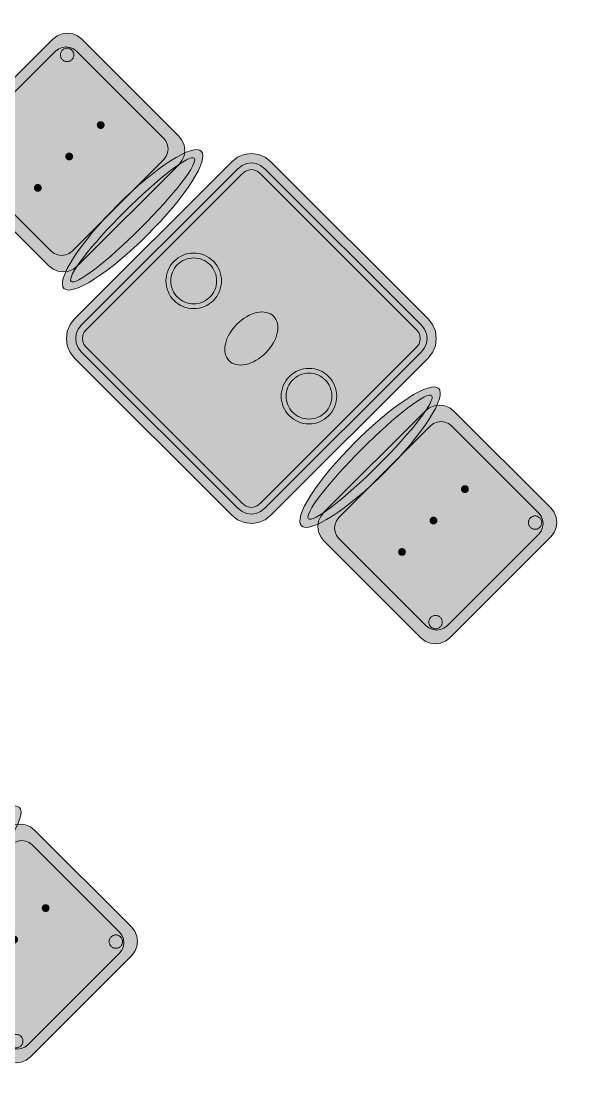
# Model space of a CAD drawing. Header units: metres. Extents: x 2172.2 to 2210.6, y 415.3 to 458.1.
# Drawn here: x 2199.121 to 2200.6, y 425.817 to 428.662 of the extents above; entities that cross this region are included whole.
import ezdxf

# ---------------------------------------------------------------- set-up
doc = ezdxf.new("R2010")
doc.units = ezdxf.units.M
doc.layers.add('NC_N1_CHAIRS', color=7, linetype='CONTINUOUS', lineweight=13)
doc.layers.add('NC_N1_TABLES', color=7, linetype='CONTINUOUS', lineweight=13)

# ---------------------------------------------------------------- blocks, each defined once
blk = doc.blocks.new('NC_N1_CHAIR_IVORY')
at = {"true_color": 0xf6f5ef}
h = blk.add_hatch(color=256, dxfattribs=at)
h.dxf.hatch_style = 1
h.paths.add_polyline_path([(0.262, 0.222), (0.2607, 0.2276), (0.257, 0.2331), (0.2507, 0.2385), (0.2421, 0.2438), (0.2311, 0.2489), (0.2178, 0.2537), (0.2025, 0.2582), (0.1853, 0.2623), (0.1662, 0.2661), (0.1456, 0.2694), (0.1235, 0.2723), (0.1003, 0.2747), (0.0761, 0.2765), (0.0511, 0.2779), (0.0257, 0.2787), (0, 0.279), (-0.0257, 0.2787), (-0.0511, 0.2779), (-0.0761, 0.2765), (-0.1003, 0.2747), (-0.1235, 0.2723), (-0.1456, 0.2694), (-0.1662, 0.2661), (-0.1853, 0.2623), (-0.2025, 0.2582), (-0.2178, 0.2537), (-0.2311, 0.2489), (-0.2421, 0.2438), (-0.2507, 0.2385), (-0.257, 0.2331), (-0.2607, 0.2276), (-0.262, 0.222), (-0.2607, 0.2164), (-0.257, 0.2109), (-0.2507, 0.2055), (-0.2421, 0.2002), (-0.2311, 0.1951), (-0.2178, 0.1903), (-0.2025, 0.1858), (-0.1853, 0.1817), (-0.1662, 0.1779), (-0.1456, 0.1746), (-0.1235, 0.1717), (-0.1003, 0.1693), (-0.0761, 0.1675), (-0.0511, 0.1661), (-0.0257, 0.1653), (0, 0.165), (0.0257, 0.1653), (0.0511, 0.1661), (0.0761, 0.1675), (0.1003, 0.1693), (0.1235, 0.1717), (0.1456, 0.1746), (0.1662, 0.1779), (0.1853, 0.1817), (0.2025, 0.1858), (0.2178, 0.1903), (0.2311, 0.1951), (0.2421, 0.2002), (0.2507, 0.2055), (0.257, 0.2109), (0.2607, 0.2164)])
at = {"true_color": 0xdbe4e9}
h = blk.add_hatch(color=256, dxfattribs=at)
h.dxf.hatch_style = 1
h.paths.add_polyline_path([(0.193, -0.275), (-0.193, -0.275), (-0.2072, -0.2731), (-0.2205, -0.2676), (-0.2319, -0.2589), (-0.2406, -0.2475), (-0.2461, -0.2342), (-0.248, -0.22), (-0.248, 0.15), (-0.2461, 0.1642), (-0.2406, 0.1775), (-0.2319, 0.1889), (-0.2205, 0.1976), (-0.2072, 0.2031), (-0.193, 0.205), (0.193, 0.205), (0.2072, 0.2031), (0.2205, 0.1976), (0.2319, 0.1889), (0.2406, 0.1775), (0.2461, 0.1642), (0.248, 0.15), (0.248, -0.22), (0.2461, -0.2342), (0.2406, -0.2475), (0.2319, -0.2589), (0.2205, -0.2676), (0.2072, -0.2731)])
at = {"true_color": 0xa38246}
h = blk.add_hatch(color=256, dxfattribs=at)
h.dxf.hatch_style = 1
h.paths.add_polyline_path([(-0.111, -0.02), (-0.111, -0.0209), (-0.1112, -0.0218), (-0.1114, -0.0226), (-0.1117, -0.0234), (-0.1121, -0.0242), (-0.1125, -0.025), (-0.113, -0.0257), (-0.1136, -0.0264), (-0.1143, -0.027), (-0.115, -0.0275), (-0.1158, -0.0279), (-0.1166, -0.0283), (-0.1174, -0.0286), (-0.1182, -0.0288), (-0.1191, -0.029), (-0.12, -0.029), (-0.1209, -0.029), (-0.1218, -0.0288), (-0.1226, -0.0286), (-0.1234, -0.0283), (-0.1242, -0.0279), (-0.125, -0.0275), (-0.1257, -0.027), (-0.1264, -0.0264), (-0.127, -0.0257), (-0.1275, -0.025), (-0.1279, -0.0242), (-0.1283, -0.0234), (-0.1286, -0.0226), (-0.1288, -0.0218), (-0.129, -0.0209), (-0.129, -0.02), (-0.129, -0.0191), (-0.1288, -0.0182), (-0.1286, -0.0174), (-0.1283, -0.0166), (-0.1279, -0.0158), (-0.1275, -0.015), (-0.127, -0.0143), (-0.1264, -0.0136), (-0.1257, -0.013), (-0.125, -0.0125), (-0.1242, -0.0121), (-0.1234, -0.0117), (-0.1226, -0.0114), (-0.1218, -0.0112), (-0.1209, -0.011), (-0.12, -0.011), (-0.1191, -0.011), (-0.1182, -0.0112), (-0.1174, -0.0114), (-0.1166, -0.0117), (-0.1158, -0.0121), (-0.115, -0.0125), (-0.1143, -0.013), (-0.1136, -0.0136), (-0.113, -0.0143), (-0.1125, -0.015), (-0.1121, -0.0158), (-0.1117, -0.0166), (-0.1114, -0.0174), (-0.1112, -0.0182), (-0.111, -0.0191)])
h = blk.add_hatch(color=256, dxfattribs=at)
h.dxf.hatch_style = 1
h.paths.add_polyline_path([(0.009, -0.02), (0.009, -0.0209), (0.0088, -0.0218), (0.0086, -0.0226), (0.0083, -0.0234), (0.0079, -0.0242), (0.0075, -0.025), (0.007, -0.0257), (0.0064, -0.0264), (0.0057, -0.027), (0.005, -0.0275), (0.0042, -0.0279), (0.0034, -0.0283), (0.0026, -0.0286), (0.0018, -0.0288), (0.0009, -0.029), (0, -0.029), (-0.0009, -0.029), (-0.0018, -0.0288), (-0.0026, -0.0286), (-0.0034, -0.0283), (-0.0042, -0.0279), (-0.005, -0.0275), (-0.0057, -0.027), (-0.0064, -0.0264), (-0.007, -0.0257), (-0.0075, -0.025), (-0.0079, -0.0242), (-0.0083, -0.0234), (-0.0086, -0.0226), (-0.0088, -0.0218), (-0.009, -0.0209), (-0.009, -0.02), (-0.009, -0.0191), (-0.0088, -0.0182), (-0.0086, -0.0174), (-0.0083, -0.0166), (-0.0079, -0.0158), (-0.0075, -0.015), (-0.007, -0.0143), (-0.0064, -0.0136), (-0.0057, -0.013), (-0.005, -0.0125), (-0.0042, -0.0121), (-0.0034, -0.0117), (-0.0026, -0.0114), (-0.0018, -0.0112), (-0.0009, -0.011), (0, -0.011), (0.0009, -0.011), (0.0018, -0.0112), (0.0026, -0.0114), (0.0034, -0.0117), (0.0042, -0.0121), (0.005, -0.0125), (0.0057, -0.013), (0.0064, -0.0136), (0.007, -0.0143), (0.0075, -0.015), (0.0079, -0.0158), (0.0083, -0.0166), (0.0086, -0.0174), (0.0088, -0.0182), (0.009, -0.0191)])
h = blk.add_hatch(color=256, dxfattribs=at)
h.dxf.hatch_style = 1
h.paths.add_polyline_path([(0.129, -0.02), (0.129, -0.0209), (0.1288, -0.0218), (0.1286, -0.0226), (0.1283, -0.0234), (0.1279, -0.0242), (0.1275, -0.025), (0.127, -0.0257), (0.1264, -0.0264), (0.1257, -0.027), (0.125, -0.0275), (0.1242, -0.0279), (0.1234, -0.0283), (0.1226, -0.0286), (0.1218, -0.0288), (0.1209, -0.029), (0.12, -0.029), (0.1191, -0.029), (0.1182, -0.0288), (0.1174, -0.0286), (0.1166, -0.0283), (0.1158, -0.0279), (0.115, -0.0275), (0.1143, -0.027), (0.1136, -0.0264), (0.113, -0.0257), (0.1125, -0.025), (0.1121, -0.0242), (0.1117, -0.0234), (0.1114, -0.0226), (0.1112, -0.0218), (0.111, -0.0209), (0.111, -0.02), (0.111, -0.0191), (0.1112, -0.0182), (0.1114, -0.0174), (0.1117, -0.0166), (0.1121, -0.0158), (0.1125, -0.015), (0.113, -0.0143), (0.1136, -0.0136), (0.1143, -0.013), (0.115, -0.0125), (0.1158, -0.0121), (0.1166, -0.0117), (0.1174, -0.0114), (0.1182, -0.0112), (0.1191, -0.011), (0.12, -0.011), (0.1209, -0.011), (0.1218, -0.0112), (0.1226, -0.0114), (0.1234, -0.0117), (0.1242, -0.0121), (0.125, -0.0125), (0.1257, -0.013), (0.1264, -0.0136), (0.127, -0.0143), (0.1275, -0.015), (0.1279, -0.0158), (0.1283, -0.0166), (0.1286, -0.0174), (0.1288, -0.0182), (0.129, -0.0191)])
h = blk.add_hatch(color=256, dxfattribs=at)
h.dxf.hatch_style = 1
h.paths.add_polyline_path([(-0.172, -0.218), (-0.1721, -0.2198), (-0.1723, -0.2215), (-0.1728, -0.2232), (-0.1734, -0.2249), (-0.1741, -0.2265), (-0.175, -0.228), (-0.1761, -0.2294), (-0.1773, -0.2307), (-0.1786, -0.2319), (-0.18, -0.233), (-0.1815, -0.2339), (-0.1831, -0.2346), (-0.1848, -0.2352), (-0.1865, -0.2357), (-0.1882, -0.2359), (-0.19, -0.236), (-0.1918, -0.2359), (-0.1935, -0.2357), (-0.1952, -0.2352), (-0.1969, -0.2346), (-0.1985, -0.2339), (-0.2, -0.233), (-0.2014, -0.2319), (-0.2027, -0.2307), (-0.2039, -0.2294), (-0.205, -0.228), (-0.2059, -0.2265), (-0.2066, -0.2249), (-0.2072, -0.2232), (-0.2077, -0.2215), (-0.2079, -0.2198), (-0.208, -0.218), (-0.2079, -0.2162), (-0.2077, -0.2145), (-0.2072, -0.2128), (-0.2066, -0.2111), (-0.2059, -0.2095), (-0.205, -0.208), (-0.2039, -0.2066), (-0.2027, -0.2053), (-0.2014, -0.2041), (-0.2, -0.203), (-0.1985, -0.2021), (-0.1969, -0.2014), (-0.1952, -0.2008), (-0.1935, -0.2003), (-0.1918, -0.2001), (-0.19, -0.2), (-0.1882, -0.2001), (-0.1865, -0.2003), (-0.1848, -0.2008), (-0.1831, -0.2014), (-0.1815, -0.2021), (-0.18, -0.203), (-0.1786, -0.2041), (-0.1773, -0.2053), (-0.1761, -0.2066), (-0.175, -0.208), (-0.1741, -0.2095), (-0.1734, -0.2111), (-0.1728, -0.2128), (-0.1723, -0.2145), (-0.1721, -0.2162)])
h = blk.add_hatch(color=256, dxfattribs=at)
h.dxf.hatch_style = 1
h.paths.add_polyline_path([(0.208, -0.218), (0.2079, -0.2198), (0.2077, -0.2215), (0.2072, -0.2232), (0.2066, -0.2249), (0.2059, -0.2265), (0.205, -0.228), (0.2039, -0.2294), (0.2027, -0.2307), (0.2014, -0.2319), (0.2, -0.233), (0.1985, -0.2339), (0.1969, -0.2346), (0.1952, -0.2352), (0.1935, -0.2357), (0.1918, -0.2359), (0.19, -0.236), (0.1882, -0.2359), (0.1865, -0.2357), (0.1848, -0.2352), (0.1831, -0.2346), (0.1815, -0.2339), (0.18, -0.233), (0.1786, -0.2319), (0.1773, -0.2307), (0.1761, -0.2294), (0.175, -0.228), (0.1741, -0.2265), (0.1734, -0.2249), (0.1728, -0.2232), (0.1723, -0.2215), (0.1721, -0.2198), (0.172, -0.218), (0.1721, -0.2162), (0.1723, -0.2145), (0.1728, -0.2128), (0.1734, -0.2111), (0.1741, -0.2095), (0.175, -0.208), (0.1761, -0.2066), (0.1773, -0.2053), (0.1786, -0.2041), (0.18, -0.203), (0.1815, -0.2021), (0.1831, -0.2014), (0.1848, -0.2008), (0.1865, -0.2003), (0.1882, -0.2001), (0.19, -0.2), (0.1918, -0.2001), (0.1935, -0.2003), (0.1952, -0.2008), (0.1969, -0.2014), (0.1985, -0.2021), (0.2, -0.203), (0.2014, -0.2041), (0.2027, -0.2053), (0.2039, -0.2066), (0.205, -0.208), (0.2059, -0.2095), (0.2066, -0.2111), (0.2072, -0.2128), (0.2077, -0.2145), (0.2079, -0.2162)])
at = {"color": 0, "linetype": 'CONTINUOUS', "lineweight": -2, "true_color": 0x2d3540}
for points in [[(0.262, 0.222), (0.2607, 0.2276), (0.257, 0.2331), (0.2507, 0.2385), (0.2421, 0.2438), (0.2311, 0.2489), (0.2178, 0.2537), (0.2025, 0.2582), (0.1853, 0.2623), (0.1662, 0.2661), (0.1456, 0.2694), (0.1235, 0.2723), (0.1003, 0.2747), (0.0761, 0.2765), (0.0511, 0.2779), (0.0257, 0.2787), (0, 0.279), (-0.0257, 0.2787), (-0.0511, 0.2779), (-0.0761, 0.2765), (-0.1003, 0.2747), (-0.1235, 0.2723), (-0.1456, 0.2694), (-0.1662, 0.2661), (-0.1853, 0.2623), (-0.2025, 0.2582), (-0.2178, 0.2537), (-0.2311, 0.2489), (-0.2421, 0.2438), (-0.2507, 0.2385), (-0.257, 0.2331), (-0.2607, 0.2276), (-0.262, 0.222), (-0.2607, 0.2164), (-0.257, 0.2109), (-0.2507, 0.2055), (-0.2421, 0.2002), (-0.2311, 0.1951), (-0.2178, 0.1903), (-0.2025, 0.1858), (-0.1853, 0.1817), (-0.1662, 0.1779), (-0.1456, 0.1746), (-0.1235, 0.1717), (-0.1003, 0.1693), (-0.0761, 0.1675), (-0.0511, 0.1661), (-0.0257, 0.1653), (0, 0.165), (0.0257, 0.1653), (0.0511, 0.1661), (0.0761, 0.1675), (0.1003, 0.1693), (0.1235, 0.1717), (0.1456, 0.1746), (0.1662, 0.1779), (0.1853, 0.1817), (0.2025, 0.1858), (0.2178, 0.1903), (0.2311, 0.1951), (0.2421, 0.2002), (0.2507, 0.2055), (0.257, 0.2109), (0.2607, 0.2164)], [(0.193, -0.275), (-0.193, -0.275), (-0.2072, -0.2731), (-0.2205, -0.2676), (-0.2319, -0.2589), (-0.2406, -0.2475), (-0.2461, -0.2342), (-0.248, -0.22), (-0.248, 0.15), (-0.2461, 0.1642), (-0.2406, 0.1775), (-0.2319, 0.1889), (-0.2205, 0.1976), (-0.2072, 0.2031), (-0.193, 0.205), (0.193, 0.205), (0.2072, 0.2031), (0.2205, 0.1976), (0.2319, 0.1889), (0.2406, 0.1775), (0.2461, 0.1642), (0.248, 0.15), (0.248, -0.22), (0.2461, -0.2342), (0.2406, -0.2475), (0.2319, -0.2589), (0.2205, -0.2676), (0.2072, -0.2731)]]:
    blk.add_lwpolyline(points, close=True, dxfattribs=at)
at = {"color": 0, "linetype": 'CONTINUOUS', "lineweight": -2, "true_color": 0xa38246}
for points in [[(0.235, 0.222), (0.2339, 0.225), (0.2305, 0.228), (0.2249, 0.231), (0.2171, 0.2339), (0.2073, 0.2366), (0.1954, 0.2392), (0.1817, 0.2417), (0.1662, 0.2439), (0.1491, 0.246), (0.1306, 0.2478), (0.1108, 0.2493), (0.0899, 0.2506), (0.0682, 0.2517), (0.0458, 0.2524), (0.023, 0.2529), (0, 0.253), (-0.023, 0.2529), (-0.0458, 0.2524), (-0.0682, 0.2517), (-0.0899, 0.2506), (-0.1108, 0.2493), (-0.1306, 0.2478), (-0.1491, 0.246), (-0.1662, 0.2439), (-0.1817, 0.2417), (-0.1954, 0.2392), (-0.2073, 0.2366), (-0.2171, 0.2339), (-0.2249, 0.231), (-0.2305, 0.228), (-0.2339, 0.225), (-0.235, 0.222), (-0.2339, 0.219), (-0.2305, 0.216), (-0.2249, 0.213), (-0.2171, 0.2101), (-0.2073, 0.2074), (-0.1954, 0.2048), (-0.1817, 0.2023), (-0.1662, 0.2001), (-0.1491, 0.198), (-0.1306, 0.1962), (-0.1108, 0.1947), (-0.0899, 0.1934), (-0.0682, 0.1923), (-0.0458, 0.1916), (-0.023, 0.1911), (0, 0.191), (0.023, 0.1911), (0.0458, 0.1916), (0.0682, 0.1923), (0.0899, 0.1934), (0.1108, 0.1947), (0.1306, 0.1962), (0.1491, 0.198), (0.1662, 0.2001), (0.1817, 0.2023), (0.1954, 0.2048), (0.2073, 0.2074), (0.2171, 0.2101), (0.2249, 0.213), (0.2305, 0.216), (0.2339, 0.219)], [(0.175, -0.247), (-0.175, -0.247), (-0.1854, -0.2456), (-0.195, -0.2416), (-0.2033, -0.2353), (-0.2096, -0.227), (-0.2136, -0.2174), (-0.215, -0.207), (-0.215, 0.126), (-0.2136, 0.1364), (-0.2096, 0.146), (-0.2033, 0.1543), (-0.195, 0.1606), (-0.1854, 0.1646), (-0.175, 0.166), (0.175, 0.166), (0.1854, 0.1646), (0.195, 0.1606), (0.2033, 0.1543), (0.2096, 0.146), (0.2136, 0.1364), (0.215, 0.126), (0.215, -0.207), (0.2136, -0.2174), (0.2096, -0.227), (0.2033, -0.2353), (0.195, -0.2416), (0.1854, -0.2456)]]:
    blk.add_lwpolyline(points, close=True, dxfattribs=at)
at = {"color": 0, "linetype": 'CONTINUOUS', "lineweight": -2}
for points in [[(-0.111, -0.02), (-0.111, -0.0209), (-0.1112, -0.0218), (-0.1114, -0.0226), (-0.1117, -0.0234), (-0.1121, -0.0242), (-0.1125, -0.025), (-0.113, -0.0257), (-0.1136, -0.0264), (-0.1143, -0.027), (-0.115, -0.0275), (-0.1158, -0.0279), (-0.1166, -0.0283), (-0.1174, -0.0286), (-0.1182, -0.0288), (-0.1191, -0.029), (-0.12, -0.029), (-0.1209, -0.029), (-0.1218, -0.0288), (-0.1226, -0.0286), (-0.1234, -0.0283), (-0.1242, -0.0279), (-0.125, -0.0275), (-0.1257, -0.027), (-0.1264, -0.0264), (-0.127, -0.0257), (-0.1275, -0.025), (-0.1279, -0.0242), (-0.1283, -0.0234), (-0.1286, -0.0226), (-0.1288, -0.0218), (-0.129, -0.0209), (-0.129, -0.02), (-0.129, -0.0191), (-0.1288, -0.0182), (-0.1286, -0.0174), (-0.1283, -0.0166), (-0.1279, -0.0158), (-0.1275, -0.015), (-0.127, -0.0143), (-0.1264, -0.0136), (-0.1257, -0.013), (-0.125, -0.0125), (-0.1242, -0.0121), (-0.1234, -0.0117), (-0.1226, -0.0114), (-0.1218, -0.0112), (-0.1209, -0.011), (-0.12, -0.011), (-0.1191, -0.011), (-0.1182, -0.0112), (-0.1174, -0.0114), (-0.1166, -0.0117), (-0.1158, -0.0121), (-0.115, -0.0125), (-0.1143, -0.013), (-0.1136, -0.0136), (-0.113, -0.0143), (-0.1125, -0.015), (-0.1121, -0.0158), (-0.1117, -0.0166), (-0.1114, -0.0174), (-0.1112, -0.0182), (-0.111, -0.0191)], [(0.009, -0.02), (0.009, -0.0209), (0.0088, -0.0218), (0.0086, -0.0226), (0.0083, -0.0234), (0.0079, -0.0242), (0.0075, -0.025), (0.007, -0.0257), (0.0064, -0.0264), (0.0057, -0.027), (0.005, -0.0275), (0.0042, -0.0279), (0.0034, -0.0283), (0.0026, -0.0286), (0.0018, -0.0288), (0.0009, -0.029), (0, -0.029), (-0.0009, -0.029), (-0.0018, -0.0288), (-0.0026, -0.0286), (-0.0034, -0.0283), (-0.0042, -0.0279), (-0.005, -0.0275), (-0.0057, -0.027), (-0.0064, -0.0264), (-0.007, -0.0257), (-0.0075, -0.025), (-0.0079, -0.0242), (-0.0083, -0.0234), (-0.0086, -0.0226), (-0.0088, -0.0218), (-0.009, -0.0209), (-0.009, -0.02), (-0.009, -0.0191), (-0.0088, -0.0182), (-0.0086, -0.0174), (-0.0083, -0.0166), (-0.0079, -0.0158), (-0.0075, -0.015), (-0.007, -0.0143), (-0.0064, -0.0136), (-0.0057, -0.013), (-0.005, -0.0125), (-0.0042, -0.0121), (-0.0034, -0.0117), (-0.0026, -0.0114), (-0.0018, -0.0112), (-0.0009, -0.011), (0, -0.011), (0.0009, -0.011), (0.0018, -0.0112), (0.0026, -0.0114), (0.0034, -0.0117), (0.0042, -0.0121), (0.005, -0.0125), (0.0057, -0.013), (0.0064, -0.0136), (0.007, -0.0143), (0.0075, -0.015), (0.0079, -0.0158), (0.0083, -0.0166), (0.0086, -0.0174), (0.0088, -0.0182), (0.009, -0.0191)], [(0.129, -0.02), (0.129, -0.0209), (0.1288, -0.0218), (0.1286, -0.0226), (0.1283, -0.0234), (0.1279, -0.0242), (0.1275, -0.025), (0.127, -0.0257), (0.1264, -0.0264), (0.1257, -0.027), (0.125, -0.0275), (0.1242, -0.0279), (0.1234, -0.0283), (0.1226, -0.0286), (0.1218, -0.0288), (0.1209, -0.029), (0.12, -0.029), (0.1191, -0.029), (0.1182, -0.0288), (0.1174, -0.0286), (0.1166, -0.0283), (0.1158, -0.0279), (0.115, -0.0275), (0.1143, -0.027), (0.1136, -0.0264), (0.113, -0.0257), (0.1125, -0.025), (0.1121, -0.0242), (0.1117, -0.0234), (0.1114, -0.0226), (0.1112, -0.0218), (0.111, -0.0209), (0.111, -0.02), (0.111, -0.0191), (0.1112, -0.0182), (0.1114, -0.0174), (0.1117, -0.0166), (0.1121, -0.0158), (0.1125, -0.015), (0.113, -0.0143), (0.1136, -0.0136), (0.1143, -0.013), (0.115, -0.0125), (0.1158, -0.0121), (0.1166, -0.0117), (0.1174, -0.0114), (0.1182, -0.0112), (0.1191, -0.011), (0.12, -0.011), (0.1209, -0.011), (0.1218, -0.0112), (0.1226, -0.0114), (0.1234, -0.0117), (0.1242, -0.0121), (0.125, -0.0125), (0.1257, -0.013), (0.1264, -0.0136), (0.127, -0.0143), (0.1275, -0.015), (0.1279, -0.0158), (0.1283, -0.0166), (0.1286, -0.0174), (0.1288, -0.0182), (0.129, -0.0191)], [(-0.172, -0.218), (-0.1721, -0.2198), (-0.1723, -0.2215), (-0.1728, -0.2232), (-0.1734, -0.2249), (-0.1741, -0.2265), (-0.175, -0.228), (-0.1761, -0.2294), (-0.1773, -0.2307), (-0.1786, -0.2319), (-0.18, -0.233), (-0.1815, -0.2339), (-0.1831, -0.2346), (-0.1848, -0.2352), (-0.1865, -0.2357), (-0.1882, -0.2359), (-0.19, -0.236), (-0.1918, -0.2359), (-0.1935, -0.2357), (-0.1952, -0.2352), (-0.1969, -0.2346), (-0.1985, -0.2339), (-0.2, -0.233), (-0.2014, -0.2319), (-0.2027, -0.2307), (-0.2039, -0.2294), (-0.205, -0.228), (-0.2059, -0.2265), (-0.2066, -0.2249), (-0.2072, -0.2232), (-0.2077, -0.2215), (-0.2079, -0.2198), (-0.208, -0.218), (-0.2079, -0.2162), (-0.2077, -0.2145), (-0.2072, -0.2128), (-0.2066, -0.2111), (-0.2059, -0.2095), (-0.205, -0.208), (-0.2039, -0.2066), (-0.2027, -0.2053), (-0.2014, -0.2041), (-0.2, -0.203), (-0.1985, -0.2021), (-0.1969, -0.2014), (-0.1952, -0.2008), (-0.1935, -0.2003), (-0.1918, -0.2001), (-0.19, -0.2), (-0.1882, -0.2001), (-0.1865, -0.2003), (-0.1848, -0.2008), (-0.1831, -0.2014), (-0.1815, -0.2021), (-0.18, -0.203), (-0.1786, -0.2041), (-0.1773, -0.2053), (-0.1761, -0.2066), (-0.175, -0.208), (-0.1741, -0.2095), (-0.1734, -0.2111), (-0.1728, -0.2128), (-0.1723, -0.2145), (-0.1721, -0.2162)], [(0.208, -0.218), (0.2079, -0.2198), (0.2077, -0.2215), (0.2072, -0.2232), (0.2066, -0.2249), (0.2059, -0.2265), (0.205, -0.228), (0.2039, -0.2294), (0.2027, -0.2307), (0.2014, -0.2319), (0.2, -0.233), (0.1985, -0.2339), (0.1969, -0.2346), (0.1952, -0.2352), (0.1935, -0.2357), (0.1918, -0.2359), (0.19, -0.236), (0.1882, -0.2359), (0.1865, -0.2357), (0.1848, -0.2352), (0.1831, -0.2346), (0.1815, -0.2339), (0.18, -0.233), (0.1786, -0.2319), (0.1773, -0.2307), (0.1761, -0.2294), (0.175, -0.228), (0.1741, -0.2265), (0.1734, -0.2249), (0.1728, -0.2232), (0.1723, -0.2215), (0.1721, -0.2198), (0.172, -0.218), (0.1721, -0.2162), (0.1723, -0.2145), (0.1728, -0.2128), (0.1734, -0.2111), (0.1741, -0.2095), (0.175, -0.208), (0.1761, -0.2066), (0.1773, -0.2053), (0.1786, -0.2041), (0.18, -0.203), (0.1815, -0.2021), (0.1831, -0.2014), (0.1848, -0.2008), (0.1865, -0.2003), (0.1882, -0.2001), (0.19, -0.2), (0.1918, -0.2001), (0.1935, -0.2003), (0.1952, -0.2008), (0.1969, -0.2014), (0.1985, -0.2021), (0.2, -0.203), (0.2014, -0.2041), (0.2027, -0.2053), (0.2039, -0.2066), (0.205, -0.208), (0.2059, -0.2095), (0.2066, -0.2111), (0.2072, -0.2128), (0.2077, -0.2145), (0.2079, -0.2162)]]:
    blk.add_lwpolyline(points, close=True, dxfattribs=at)
blk = doc.blocks.new('NC_N1_DINING_TWO_SQUARE')
at = {"true_color": 0xf6f5ef}
h = blk.add_hatch(color=256, dxfattribs=at)
h.dxf.hatch_style = 1
h.paths.add_polyline_path([(0.3, -0.375), (-0.3, -0.375), (-0.3194, -0.3724), (-0.3375, -0.365), (-0.353, -0.353), (-0.365, -0.3375), (-0.3724, -0.3194), (-0.375, -0.3), (-0.375, 0.3), (-0.3724, 0.3194), (-0.365, 0.3375), (-0.353, 0.353), (-0.3375, 0.365), (-0.3194, 0.3724), (-0.3, 0.375), (0.3, 0.375), (0.3194, 0.3724), (0.3375, 0.365), (0.353, 0.353), (0.365, 0.3375), (0.3724, 0.3194), (0.375, 0.3), (0.375, -0.3), (0.3724, -0.3194), (0.365, -0.3375), (0.353, -0.353), (0.3375, -0.365), (0.3194, -0.3724)])
at = {"color": 0, "linetype": 'CONTINUOUS', "lineweight": -2, "true_color": 0x2d3540}
blk.add_lwpolyline([(0.3, -0.375), (-0.3, -0.375), (-0.3194, -0.3724), (-0.3375, -0.365), (-0.353, -0.353), (-0.365, -0.3375), (-0.3724, -0.3194), (-0.375, -0.3), (-0.375, 0.3), (-0.3724, 0.3194), (-0.365, 0.3375), (-0.353, 0.353), (-0.3375, 0.365), (-0.3194, 0.3724), (-0.3, 0.375), (0.3, 0.375), (0.3194, 0.3724), (0.3375, 0.365), (0.353, 0.353), (0.365, 0.3375), (0.3724, 0.3194), (0.375, 0.3), (0.375, -0.3), (0.3724, -0.3194), (0.365, -0.3375), (0.353, -0.353), (0.3375, -0.365), (0.3194, -0.3724)], close=True, dxfattribs=at)
at = {"color": 0, "linetype": 'CONTINUOUS', "lineweight": -2, "true_color": 0xa38246}
for points in [[(0.2984, -0.35), (-0.2984, -0.35), (-0.3129, -0.3481), (-0.3249, -0.3431), (-0.3352, -0.3352), (-0.3431, -0.3249), (-0.3481, -0.3129), (-0.35, -0.2984), (-0.35, 0.2984), (-0.3481, 0.3129), (-0.3431, 0.3249), (-0.3352, 0.3352), (-0.3249, 0.3431), (-0.3129, 0.3481), (-0.2984, 0.35), (0.2984, 0.35), (0.3129, 0.3481), (0.3249, 0.3431), (0.3352, 0.3352), (0.3431, 0.3249), (0.3481, 0.3129), (0.35, 0.2984), (0.35, -0.2984), (0.3481, -0.3129), (0.3431, -0.3249), (0.3352, -0.3352), (0.3249, -0.3431), (0.3129, -0.3481)], [(0.2972, -0.332), (-0.2972, -0.332), (-0.3082, -0.3306), (-0.3158, -0.3274), (-0.3224, -0.3224), (-0.3274, -0.3158), (-0.3306, -0.3082), (-0.332, -0.2972), (-0.332, 0.2972), (-0.3306, 0.3082), (-0.3274, 0.3158), (-0.3224, 0.3224), (-0.3158, 0.3274), (-0.3082, 0.3306), (-0.2972, 0.332), (0.2972, 0.332), (0.3082, 0.3306), (0.3158, 0.3274), (0.3224, 0.3224), (0.3274, 0.3158), (0.3306, 0.3082), (0.332, 0.2972), (0.332, -0.2972), (0.3306, -0.3082), (0.3274, -0.3158), (0.3224, -0.3224), (0.3158, -0.3274), (0.3082, -0.3306)], [(0.062, 0.22), (0.0617, 0.2139), (0.0608, 0.2079), (0.0593, 0.202), (0.0573, 0.1963), (0.0547, 0.1908), (0.0516, 0.1856), (0.0479, 0.1807), (0.0438, 0.1762), (0.0393, 0.1721), (0.0344, 0.1684), (0.0292, 0.1653), (0.0237, 0.1627), (0.018, 0.1607), (0.0121, 0.1592), (0.0061, 0.1583), (0, 0.158), (-0.0061, 0.1583), (-0.0121, 0.1592), (-0.018, 0.1607), (-0.0237, 0.1627), (-0.0292, 0.1653), (-0.0344, 0.1684), (-0.0393, 0.1721), (-0.0438, 0.1762), (-0.0479, 0.1807), (-0.0516, 0.1856), (-0.0547, 0.1908), (-0.0573, 0.1963), (-0.0593, 0.202), (-0.0608, 0.2079), (-0.0617, 0.2139), (-0.062, 0.22), (-0.0617, 0.2261), (-0.0608, 0.2321), (-0.0593, 0.238), (-0.0573, 0.2437), (-0.0547, 0.2492), (-0.0516, 0.2544), (-0.0479, 0.2593), (-0.0438, 0.2638), (-0.0393, 0.2679), (-0.0344, 0.2716), (-0.0292, 0.2747), (-0.0237, 0.2773), (-0.018, 0.2793), (-0.0121, 0.2808), (-0.0061, 0.2817), (0, 0.282), (0.0061, 0.2817), (0.0121, 0.2808), (0.018, 0.2793), (0.0237, 0.2773), (0.0292, 0.2747), (0.0344, 0.2716), (0.0393, 0.2679), (0.0438, 0.2638), (0.0479, 0.2593), (0.0516, 0.2544), (0.0547, 0.2492), (0.0573, 0.2437), (0.0593, 0.238), (0.0608, 0.2321), (0.0617, 0.2261)], [(0.085, 0), (0.0846, 0.0054), (0.0834, 0.0107), (0.0813, 0.016), (0.0785, 0.021), (0.075, 0.0259), (0.0707, 0.0306), (0.0657, 0.0349), (0.0601, 0.0389), (0.0539, 0.0425), (0.0472, 0.0457), (0.0401, 0.0485), (0.0325, 0.0508), (0.0247, 0.0526), (0.0166, 0.0539), (0.0083, 0.0547), (0, 0.055), (-0.0083, 0.0547), (-0.0166, 0.0539), (-0.0247, 0.0526), (-0.0325, 0.0508), (-0.0401, 0.0485), (-0.0472, 0.0457), (-0.0539, 0.0425), (-0.0601, 0.0389), (-0.0657, 0.0349), (-0.0707, 0.0306), (-0.075, 0.0259), (-0.0785, 0.021), (-0.0813, 0.016), (-0.0834, 0.0107), (-0.0846, 0.0054), (-0.085, 0), (-0.0846, -0.0054), (-0.0834, -0.0107), (-0.0813, -0.016), (-0.0785, -0.021), (-0.075, -0.0259), (-0.0707, -0.0306), (-0.0657, -0.0349), (-0.0601, -0.0389), (-0.0539, -0.0425), (-0.0472, -0.0457), (-0.0401, -0.0485), (-0.0325, -0.0508), (-0.0247, -0.0526), (-0.0166, -0.0539), (-0.0083, -0.0547), (0, -0.055), (0.0083, -0.0547), (0.0166, -0.0539), (0.0247, -0.0526), (0.0325, -0.0508), (0.0401, -0.0485), (0.0472, -0.0457), (0.0539, -0.0425), (0.0601, -0.0389), (0.0657, -0.0349), (0.0707, -0.0306), (0.075, -0.0259), (0.0785, -0.021), (0.0813, -0.016), (0.0834, -0.0107), (0.0846, -0.0054)], [(0.062, -0.22), (0.0617, -0.2261), (0.0608, -0.2321), (0.0593, -0.238), (0.0573, -0.2437), (0.0547, -0.2492), (0.0516, -0.2544), (0.0479, -0.2593), (0.0438, -0.2638), (0.0393, -0.2679), (0.0344, -0.2716), (0.0292, -0.2747), (0.0237, -0.2773), (0.018, -0.2793), (0.0121, -0.2808), (0.0061, -0.2817), (0, -0.282), (-0.0061, -0.2817), (-0.0121, -0.2808), (-0.018, -0.2793), (-0.0237, -0.2773), (-0.0292, -0.2747), (-0.0344, -0.2716), (-0.0393, -0.2679), (-0.0438, -0.2638), (-0.0479, -0.2593), (-0.0516, -0.2544), (-0.0547, -0.2492), (-0.0573, -0.2437), (-0.0593, -0.238), (-0.0608, -0.2321), (-0.0617, -0.2261), (-0.062, -0.22), (-0.0617, -0.2139), (-0.0608, -0.2079), (-0.0593, -0.202), (-0.0573, -0.1963), (-0.0547, -0.1908), (-0.0516, -0.1856), (-0.0479, -0.1807), (-0.0438, -0.1762), (-0.0393, -0.1721), (-0.0344, -0.1684), (-0.0292, -0.1653), (-0.0237, -0.1627), (-0.018, -0.1607), (-0.0121, -0.1592), (-0.0061, -0.1583), (0, -0.158), (0.0061, -0.1583), (0.0121, -0.1592), (0.018, -0.1607), (0.0237, -0.1627), (0.0292, -0.1653), (0.0344, -0.1684), (0.0393, -0.1721), (0.0438, -0.1762), (0.0479, -0.1807), (0.0516, -0.1856), (0.0547, -0.1908), (0.0573, -0.1963), (0.0593, -0.202), (0.0608, -0.2079), (0.0617, -0.2139)]]:
    blk.add_lwpolyline(points, close=True, dxfattribs=at)
at = {"color": 0, "linetype": 'CONTINUOUS', "lineweight": -2, "true_color": 0x89939a}
for points in [[(0.075, 0.22), (0.0746, 0.2126), (0.0736, 0.2054), (0.0718, 0.1982), (0.0693, 0.1913), (0.0661, 0.1846), (0.0624, 0.1783), (0.058, 0.1724), (0.053, 0.167), (0.0476, 0.162), (0.0417, 0.1576), (0.0354, 0.1539), (0.0287, 0.1507), (0.0218, 0.1482), (0.0146, 0.1464), (0.0074, 0.1454), (0, 0.145), (-0.0074, 0.1454), (-0.0146, 0.1464), (-0.0218, 0.1482), (-0.0287, 0.1507), (-0.0354, 0.1539), (-0.0417, 0.1576), (-0.0476, 0.162), (-0.053, 0.167), (-0.058, 0.1724), (-0.0624, 0.1783), (-0.0661, 0.1846), (-0.0693, 0.1913), (-0.0718, 0.1982), (-0.0736, 0.2054), (-0.0746, 0.2126), (-0.075, 0.22), (-0.0746, 0.2274), (-0.0736, 0.2346), (-0.0718, 0.2418), (-0.0693, 0.2487), (-0.0661, 0.2554), (-0.0624, 0.2617), (-0.058, 0.2676), (-0.053, 0.273), (-0.0476, 0.278), (-0.0417, 0.2824), (-0.0354, 0.2861), (-0.0287, 0.2893), (-0.0218, 0.2918), (-0.0146, 0.2936), (-0.0074, 0.2946), (0, 0.295), (0.0074, 0.2946), (0.0146, 0.2936), (0.0218, 0.2918), (0.0287, 0.2893), (0.0354, 0.2861), (0.0417, 0.2824), (0.0476, 0.278), (0.053, 0.273), (0.058, 0.2676), (0.0624, 0.2617), (0.0661, 0.2554), (0.0693, 0.2487), (0.0718, 0.2418), (0.0736, 0.2346), (0.0746, 0.2274)], [(0.075, -0.22), (0.0746, -0.2274), (0.0736, -0.2346), (0.0718, -0.2418), (0.0693, -0.2487), (0.0661, -0.2554), (0.0624, -0.2617), (0.058, -0.2676), (0.053, -0.273), (0.0476, -0.278), (0.0417, -0.2824), (0.0354, -0.2861), (0.0287, -0.2893), (0.0218, -0.2918), (0.0146, -0.2936), (0.0074, -0.2946), (0, -0.295), (-0.0074, -0.2946), (-0.0146, -0.2936), (-0.0218, -0.2918), (-0.0287, -0.2893), (-0.0354, -0.2861), (-0.0417, -0.2824), (-0.0476, -0.278), (-0.053, -0.273), (-0.058, -0.2676), (-0.0624, -0.2617), (-0.0661, -0.2554), (-0.0693, -0.2487), (-0.0718, -0.2418), (-0.0736, -0.2346), (-0.0746, -0.2274), (-0.075, -0.22), (-0.0746, -0.2126), (-0.0736, -0.2054), (-0.0718, -0.1982), (-0.0693, -0.1913), (-0.0661, -0.1846), (-0.0624, -0.1783), (-0.058, -0.1724), (-0.053, -0.167), (-0.0476, -0.162), (-0.0417, -0.1576), (-0.0354, -0.1539), (-0.0287, -0.1507), (-0.0218, -0.1482), (-0.0146, -0.1464), (-0.0074, -0.1454), (0, -0.145), (0.0074, -0.1454), (0.0146, -0.1464), (0.0218, -0.1482), (0.0287, -0.1507), (0.0354, -0.1539), (0.0417, -0.1576), (0.0476, -0.162), (0.053, -0.167), (0.058, -0.1724), (0.0624, -0.1783), (0.0661, -0.1846), (0.0693, -0.1913), (0.0718, -0.1982), (0.0736, -0.2054), (0.0746, -0.2126)]]:
    blk.add_lwpolyline(points, close=True, dxfattribs=at)
blk = doc.blocks.new('NC_N1_CHAIR_OLIVE')
at = {"true_color": 0xf6f5ef}
h = blk.add_hatch(color=256, dxfattribs=at)
h.dxf.hatch_style = 1
h.paths.add_polyline_path([(0.262, 0.222), (0.2607, 0.2276), (0.257, 0.2331), (0.2507, 0.2385), (0.2421, 0.2438), (0.2311, 0.2489), (0.2178, 0.2537), (0.2025, 0.2582), (0.1853, 0.2623), (0.1662, 0.2661), (0.1456, 0.2694), (0.1235, 0.2723), (0.1003, 0.2747), (0.0761, 0.2765), (0.0511, 0.2779), (0.0257, 0.2787), (0, 0.279), (-0.0257, 0.2787), (-0.0511, 0.2779), (-0.0761, 0.2765), (-0.1003, 0.2747), (-0.1235, 0.2723), (-0.1456, 0.2694), (-0.1662, 0.2661), (-0.1853, 0.2623), (-0.2025, 0.2582), (-0.2178, 0.2537), (-0.2311, 0.2489), (-0.2421, 0.2438), (-0.2507, 0.2385), (-0.257, 0.2331), (-0.2607, 0.2276), (-0.262, 0.222), (-0.2607, 0.2164), (-0.257, 0.2109), (-0.2507, 0.2055), (-0.2421, 0.2002), (-0.2311, 0.1951), (-0.2178, 0.1903), (-0.2025, 0.1858), (-0.1853, 0.1817), (-0.1662, 0.1779), (-0.1456, 0.1746), (-0.1235, 0.1717), (-0.1003, 0.1693), (-0.0761, 0.1675), (-0.0511, 0.1661), (-0.0257, 0.1653), (0, 0.165), (0.0257, 0.1653), (0.0511, 0.1661), (0.0761, 0.1675), (0.1003, 0.1693), (0.1235, 0.1717), (0.1456, 0.1746), (0.1662, 0.1779), (0.1853, 0.1817), (0.2025, 0.1858), (0.2178, 0.1903), (0.2311, 0.1951), (0.2421, 0.2002), (0.2507, 0.2055), (0.257, 0.2109), (0.2607, 0.2164)])
at = {"true_color": 0x778fa0}
h = blk.add_hatch(color=256, dxfattribs=at)
h.dxf.hatch_style = 1
h.paths.add_polyline_path([(0.193, -0.275), (-0.193, -0.275), (-0.2072, -0.2731), (-0.2205, -0.2676), (-0.2319, -0.2589), (-0.2406, -0.2475), (-0.2461, -0.2342), (-0.248, -0.22), (-0.248, 0.15), (-0.2461, 0.1642), (-0.2406, 0.1775), (-0.2319, 0.1889), (-0.2205, 0.1976), (-0.2072, 0.2031), (-0.193, 0.205), (0.193, 0.205), (0.2072, 0.2031), (0.2205, 0.1976), (0.2319, 0.1889), (0.2406, 0.1775), (0.2461, 0.1642), (0.248, 0.15), (0.248, -0.22), (0.2461, -0.2342), (0.2406, -0.2475), (0.2319, -0.2589), (0.2205, -0.2676), (0.2072, -0.2731)])
at = {"true_color": 0xa38246}
h = blk.add_hatch(color=256, dxfattribs=at)
h.dxf.hatch_style = 1
h.paths.add_polyline_path([(-0.111, -0.02), (-0.111, -0.0209), (-0.1112, -0.0218), (-0.1114, -0.0226), (-0.1117, -0.0234), (-0.1121, -0.0242), (-0.1125, -0.025), (-0.113, -0.0257), (-0.1136, -0.0264), (-0.1143, -0.027), (-0.115, -0.0275), (-0.1158, -0.0279), (-0.1166, -0.0283), (-0.1174, -0.0286), (-0.1182, -0.0288), (-0.1191, -0.029), (-0.12, -0.029), (-0.1209, -0.029), (-0.1218, -0.0288), (-0.1226, -0.0286), (-0.1234, -0.0283), (-0.1242, -0.0279), (-0.125, -0.0275), (-0.1257, -0.027), (-0.1264, -0.0264), (-0.127, -0.0257), (-0.1275, -0.025), (-0.1279, -0.0242), (-0.1283, -0.0234), (-0.1286, -0.0226), (-0.1288, -0.0218), (-0.129, -0.0209), (-0.129, -0.02), (-0.129, -0.0191), (-0.1288, -0.0182), (-0.1286, -0.0174), (-0.1283, -0.0166), (-0.1279, -0.0158), (-0.1275, -0.015), (-0.127, -0.0143), (-0.1264, -0.0136), (-0.1257, -0.013), (-0.125, -0.0125), (-0.1242, -0.0121), (-0.1234, -0.0117), (-0.1226, -0.0114), (-0.1218, -0.0112), (-0.1209, -0.011), (-0.12, -0.011), (-0.1191, -0.011), (-0.1182, -0.0112), (-0.1174, -0.0114), (-0.1166, -0.0117), (-0.1158, -0.0121), (-0.115, -0.0125), (-0.1143, -0.013), (-0.1136, -0.0136), (-0.113, -0.0143), (-0.1125, -0.015), (-0.1121, -0.0158), (-0.1117, -0.0166), (-0.1114, -0.0174), (-0.1112, -0.0182), (-0.111, -0.0191)])
h = blk.add_hatch(color=256, dxfattribs=at)
h.dxf.hatch_style = 1
h.paths.add_polyline_path([(0.009, -0.02), (0.009, -0.0209), (0.0088, -0.0218), (0.0086, -0.0226), (0.0083, -0.0234), (0.0079, -0.0242), (0.0075, -0.025), (0.007, -0.0257), (0.0064, -0.0264), (0.0057, -0.027), (0.005, -0.0275), (0.0042, -0.0279), (0.0034, -0.0283), (0.0026, -0.0286), (0.0018, -0.0288), (0.0009, -0.029), (0, -0.029), (-0.0009, -0.029), (-0.0018, -0.0288), (-0.0026, -0.0286), (-0.0034, -0.0283), (-0.0042, -0.0279), (-0.005, -0.0275), (-0.0057, -0.027), (-0.0064, -0.0264), (-0.007, -0.0257), (-0.0075, -0.025), (-0.0079, -0.0242), (-0.0083, -0.0234), (-0.0086, -0.0226), (-0.0088, -0.0218), (-0.009, -0.0209), (-0.009, -0.02), (-0.009, -0.0191), (-0.0088, -0.0182), (-0.0086, -0.0174), (-0.0083, -0.0166), (-0.0079, -0.0158), (-0.0075, -0.015), (-0.007, -0.0143), (-0.0064, -0.0136), (-0.0057, -0.013), (-0.005, -0.0125), (-0.0042, -0.0121), (-0.0034, -0.0117), (-0.0026, -0.0114), (-0.0018, -0.0112), (-0.0009, -0.011), (0, -0.011), (0.0009, -0.011), (0.0018, -0.0112), (0.0026, -0.0114), (0.0034, -0.0117), (0.0042, -0.0121), (0.005, -0.0125), (0.0057, -0.013), (0.0064, -0.0136), (0.007, -0.0143), (0.0075, -0.015), (0.0079, -0.0158), (0.0083, -0.0166), (0.0086, -0.0174), (0.0088, -0.0182), (0.009, -0.0191)])
h = blk.add_hatch(color=256, dxfattribs=at)
h.dxf.hatch_style = 1
h.paths.add_polyline_path([(0.129, -0.02), (0.129, -0.0209), (0.1288, -0.0218), (0.1286, -0.0226), (0.1283, -0.0234), (0.1279, -0.0242), (0.1275, -0.025), (0.127, -0.0257), (0.1264, -0.0264), (0.1257, -0.027), (0.125, -0.0275), (0.1242, -0.0279), (0.1234, -0.0283), (0.1226, -0.0286), (0.1218, -0.0288), (0.1209, -0.029), (0.12, -0.029), (0.1191, -0.029), (0.1182, -0.0288), (0.1174, -0.0286), (0.1166, -0.0283), (0.1158, -0.0279), (0.115, -0.0275), (0.1143, -0.027), (0.1136, -0.0264), (0.113, -0.0257), (0.1125, -0.025), (0.1121, -0.0242), (0.1117, -0.0234), (0.1114, -0.0226), (0.1112, -0.0218), (0.111, -0.0209), (0.111, -0.02), (0.111, -0.0191), (0.1112, -0.0182), (0.1114, -0.0174), (0.1117, -0.0166), (0.1121, -0.0158), (0.1125, -0.015), (0.113, -0.0143), (0.1136, -0.0136), (0.1143, -0.013), (0.115, -0.0125), (0.1158, -0.0121), (0.1166, -0.0117), (0.1174, -0.0114), (0.1182, -0.0112), (0.1191, -0.011), (0.12, -0.011), (0.1209, -0.011), (0.1218, -0.0112), (0.1226, -0.0114), (0.1234, -0.0117), (0.1242, -0.0121), (0.125, -0.0125), (0.1257, -0.013), (0.1264, -0.0136), (0.127, -0.0143), (0.1275, -0.015), (0.1279, -0.0158), (0.1283, -0.0166), (0.1286, -0.0174), (0.1288, -0.0182), (0.129, -0.0191)])
h = blk.add_hatch(color=256, dxfattribs=at)
h.dxf.hatch_style = 1
h.paths.add_polyline_path([(-0.172, -0.218), (-0.1721, -0.2198), (-0.1723, -0.2215), (-0.1728, -0.2232), (-0.1734, -0.2249), (-0.1741, -0.2265), (-0.175, -0.228), (-0.1761, -0.2294), (-0.1773, -0.2307), (-0.1786, -0.2319), (-0.18, -0.233), (-0.1815, -0.2339), (-0.1831, -0.2346), (-0.1848, -0.2352), (-0.1865, -0.2357), (-0.1882, -0.2359), (-0.19, -0.236), (-0.1918, -0.2359), (-0.1935, -0.2357), (-0.1952, -0.2352), (-0.1969, -0.2346), (-0.1985, -0.2339), (-0.2, -0.233), (-0.2014, -0.2319), (-0.2027, -0.2307), (-0.2039, -0.2294), (-0.205, -0.228), (-0.2059, -0.2265), (-0.2066, -0.2249), (-0.2072, -0.2232), (-0.2077, -0.2215), (-0.2079, -0.2198), (-0.208, -0.218), (-0.2079, -0.2162), (-0.2077, -0.2145), (-0.2072, -0.2128), (-0.2066, -0.2111), (-0.2059, -0.2095), (-0.205, -0.208), (-0.2039, -0.2066), (-0.2027, -0.2053), (-0.2014, -0.2041), (-0.2, -0.203), (-0.1985, -0.2021), (-0.1969, -0.2014), (-0.1952, -0.2008), (-0.1935, -0.2003), (-0.1918, -0.2001), (-0.19, -0.2), (-0.1882, -0.2001), (-0.1865, -0.2003), (-0.1848, -0.2008), (-0.1831, -0.2014), (-0.1815, -0.2021), (-0.18, -0.203), (-0.1786, -0.2041), (-0.1773, -0.2053), (-0.1761, -0.2066), (-0.175, -0.208), (-0.1741, -0.2095), (-0.1734, -0.2111), (-0.1728, -0.2128), (-0.1723, -0.2145), (-0.1721, -0.2162)])
h = blk.add_hatch(color=256, dxfattribs=at)
h.dxf.hatch_style = 1
h.paths.add_polyline_path([(0.208, -0.218), (0.2079, -0.2198), (0.2077, -0.2215), (0.2072, -0.2232), (0.2066, -0.2249), (0.2059, -0.2265), (0.205, -0.228), (0.2039, -0.2294), (0.2027, -0.2307), (0.2014, -0.2319), (0.2, -0.233), (0.1985, -0.2339), (0.1969, -0.2346), (0.1952, -0.2352), (0.1935, -0.2357), (0.1918, -0.2359), (0.19, -0.236), (0.1882, -0.2359), (0.1865, -0.2357), (0.1848, -0.2352), (0.1831, -0.2346), (0.1815, -0.2339), (0.18, -0.233), (0.1786, -0.2319), (0.1773, -0.2307), (0.1761, -0.2294), (0.175, -0.228), (0.1741, -0.2265), (0.1734, -0.2249), (0.1728, -0.2232), (0.1723, -0.2215), (0.1721, -0.2198), (0.172, -0.218), (0.1721, -0.2162), (0.1723, -0.2145), (0.1728, -0.2128), (0.1734, -0.2111), (0.1741, -0.2095), (0.175, -0.208), (0.1761, -0.2066), (0.1773, -0.2053), (0.1786, -0.2041), (0.18, -0.203), (0.1815, -0.2021), (0.1831, -0.2014), (0.1848, -0.2008), (0.1865, -0.2003), (0.1882, -0.2001), (0.19, -0.2), (0.1918, -0.2001), (0.1935, -0.2003), (0.1952, -0.2008), (0.1969, -0.2014), (0.1985, -0.2021), (0.2, -0.203), (0.2014, -0.2041), (0.2027, -0.2053), (0.2039, -0.2066), (0.205, -0.208), (0.2059, -0.2095), (0.2066, -0.2111), (0.2072, -0.2128), (0.2077, -0.2145), (0.2079, -0.2162)])
at = {"color": 0, "linetype": 'CONTINUOUS', "lineweight": -2, "true_color": 0x2d3540}
for points in [[(0.262, 0.222), (0.2607, 0.2276), (0.257, 0.2331), (0.2507, 0.2385), (0.2421, 0.2438), (0.2311, 0.2489), (0.2178, 0.2537), (0.2025, 0.2582), (0.1853, 0.2623), (0.1662, 0.2661), (0.1456, 0.2694), (0.1235, 0.2723), (0.1003, 0.2747), (0.0761, 0.2765), (0.0511, 0.2779), (0.0257, 0.2787), (0, 0.279), (-0.0257, 0.2787), (-0.0511, 0.2779), (-0.0761, 0.2765), (-0.1003, 0.2747), (-0.1235, 0.2723), (-0.1456, 0.2694), (-0.1662, 0.2661), (-0.1853, 0.2623), (-0.2025, 0.2582), (-0.2178, 0.2537), (-0.2311, 0.2489), (-0.2421, 0.2438), (-0.2507, 0.2385), (-0.257, 0.2331), (-0.2607, 0.2276), (-0.262, 0.222), (-0.2607, 0.2164), (-0.257, 0.2109), (-0.2507, 0.2055), (-0.2421, 0.2002), (-0.2311, 0.1951), (-0.2178, 0.1903), (-0.2025, 0.1858), (-0.1853, 0.1817), (-0.1662, 0.1779), (-0.1456, 0.1746), (-0.1235, 0.1717), (-0.1003, 0.1693), (-0.0761, 0.1675), (-0.0511, 0.1661), (-0.0257, 0.1653), (0, 0.165), (0.0257, 0.1653), (0.0511, 0.1661), (0.0761, 0.1675), (0.1003, 0.1693), (0.1235, 0.1717), (0.1456, 0.1746), (0.1662, 0.1779), (0.1853, 0.1817), (0.2025, 0.1858), (0.2178, 0.1903), (0.2311, 0.1951), (0.2421, 0.2002), (0.2507, 0.2055), (0.257, 0.2109), (0.2607, 0.2164)], [(0.193, -0.275), (-0.193, -0.275), (-0.2072, -0.2731), (-0.2205, -0.2676), (-0.2319, -0.2589), (-0.2406, -0.2475), (-0.2461, -0.2342), (-0.248, -0.22), (-0.248, 0.15), (-0.2461, 0.1642), (-0.2406, 0.1775), (-0.2319, 0.1889), (-0.2205, 0.1976), (-0.2072, 0.2031), (-0.193, 0.205), (0.193, 0.205), (0.2072, 0.2031), (0.2205, 0.1976), (0.2319, 0.1889), (0.2406, 0.1775), (0.2461, 0.1642), (0.248, 0.15), (0.248, -0.22), (0.2461, -0.2342), (0.2406, -0.2475), (0.2319, -0.2589), (0.2205, -0.2676), (0.2072, -0.2731)]]:
    blk.add_lwpolyline(points, close=True, dxfattribs=at)
at = {"color": 0, "linetype": 'CONTINUOUS', "lineweight": -2, "true_color": 0xa38246}
for points in [[(0.235, 0.222), (0.2339, 0.225), (0.2305, 0.228), (0.2249, 0.231), (0.2171, 0.2339), (0.2073, 0.2366), (0.1954, 0.2392), (0.1817, 0.2417), (0.1662, 0.2439), (0.1491, 0.246), (0.1306, 0.2478), (0.1108, 0.2493), (0.0899, 0.2506), (0.0682, 0.2517), (0.0458, 0.2524), (0.023, 0.2529), (0, 0.253), (-0.023, 0.2529), (-0.0458, 0.2524), (-0.0682, 0.2517), (-0.0899, 0.2506), (-0.1108, 0.2493), (-0.1306, 0.2478), (-0.1491, 0.246), (-0.1662, 0.2439), (-0.1817, 0.2417), (-0.1954, 0.2392), (-0.2073, 0.2366), (-0.2171, 0.2339), (-0.2249, 0.231), (-0.2305, 0.228), (-0.2339, 0.225), (-0.235, 0.222), (-0.2339, 0.219), (-0.2305, 0.216), (-0.2249, 0.213), (-0.2171, 0.2101), (-0.2073, 0.2074), (-0.1954, 0.2048), (-0.1817, 0.2023), (-0.1662, 0.2001), (-0.1491, 0.198), (-0.1306, 0.1962), (-0.1108, 0.1947), (-0.0899, 0.1934), (-0.0682, 0.1923), (-0.0458, 0.1916), (-0.023, 0.1911), (0, 0.191), (0.023, 0.1911), (0.0458, 0.1916), (0.0682, 0.1923), (0.0899, 0.1934), (0.1108, 0.1947), (0.1306, 0.1962), (0.1491, 0.198), (0.1662, 0.2001), (0.1817, 0.2023), (0.1954, 0.2048), (0.2073, 0.2074), (0.2171, 0.2101), (0.2249, 0.213), (0.2305, 0.216), (0.2339, 0.219)], [(0.175, -0.247), (-0.175, -0.247), (-0.1854, -0.2456), (-0.195, -0.2416), (-0.2033, -0.2353), (-0.2096, -0.227), (-0.2136, -0.2174), (-0.215, -0.207), (-0.215, 0.126), (-0.2136, 0.1364), (-0.2096, 0.146), (-0.2033, 0.1543), (-0.195, 0.1606), (-0.1854, 0.1646), (-0.175, 0.166), (0.175, 0.166), (0.1854, 0.1646), (0.195, 0.1606), (0.2033, 0.1543), (0.2096, 0.146), (0.2136, 0.1364), (0.215, 0.126), (0.215, -0.207), (0.2136, -0.2174), (0.2096, -0.227), (0.2033, -0.2353), (0.195, -0.2416), (0.1854, -0.2456)]]:
    blk.add_lwpolyline(points, close=True, dxfattribs=at)
at = {"color": 0, "linetype": 'CONTINUOUS', "lineweight": -2}
for points in [[(-0.111, -0.02), (-0.111, -0.0209), (-0.1112, -0.0218), (-0.1114, -0.0226), (-0.1117, -0.0234), (-0.1121, -0.0242), (-0.1125, -0.025), (-0.113, -0.0257), (-0.1136, -0.0264), (-0.1143, -0.027), (-0.115, -0.0275), (-0.1158, -0.0279), (-0.1166, -0.0283), (-0.1174, -0.0286), (-0.1182, -0.0288), (-0.1191, -0.029), (-0.12, -0.029), (-0.1209, -0.029), (-0.1218, -0.0288), (-0.1226, -0.0286), (-0.1234, -0.0283), (-0.1242, -0.0279), (-0.125, -0.0275), (-0.1257, -0.027), (-0.1264, -0.0264), (-0.127, -0.0257), (-0.1275, -0.025), (-0.1279, -0.0242), (-0.1283, -0.0234), (-0.1286, -0.0226), (-0.1288, -0.0218), (-0.129, -0.0209), (-0.129, -0.02), (-0.129, -0.0191), (-0.1288, -0.0182), (-0.1286, -0.0174), (-0.1283, -0.0166), (-0.1279, -0.0158), (-0.1275, -0.015), (-0.127, -0.0143), (-0.1264, -0.0136), (-0.1257, -0.013), (-0.125, -0.0125), (-0.1242, -0.0121), (-0.1234, -0.0117), (-0.1226, -0.0114), (-0.1218, -0.0112), (-0.1209, -0.011), (-0.12, -0.011), (-0.1191, -0.011), (-0.1182, -0.0112), (-0.1174, -0.0114), (-0.1166, -0.0117), (-0.1158, -0.0121), (-0.115, -0.0125), (-0.1143, -0.013), (-0.1136, -0.0136), (-0.113, -0.0143), (-0.1125, -0.015), (-0.1121, -0.0158), (-0.1117, -0.0166), (-0.1114, -0.0174), (-0.1112, -0.0182), (-0.111, -0.0191)], [(0.009, -0.02), (0.009, -0.0209), (0.0088, -0.0218), (0.0086, -0.0226), (0.0083, -0.0234), (0.0079, -0.0242), (0.0075, -0.025), (0.007, -0.0257), (0.0064, -0.0264), (0.0057, -0.027), (0.005, -0.0275), (0.0042, -0.0279), (0.0034, -0.0283), (0.0026, -0.0286), (0.0018, -0.0288), (0.0009, -0.029), (0, -0.029), (-0.0009, -0.029), (-0.0018, -0.0288), (-0.0026, -0.0286), (-0.0034, -0.0283), (-0.0042, -0.0279), (-0.005, -0.0275), (-0.0057, -0.027), (-0.0064, -0.0264), (-0.007, -0.0257), (-0.0075, -0.025), (-0.0079, -0.0242), (-0.0083, -0.0234), (-0.0086, -0.0226), (-0.0088, -0.0218), (-0.009, -0.0209), (-0.009, -0.02), (-0.009, -0.0191), (-0.0088, -0.0182), (-0.0086, -0.0174), (-0.0083, -0.0166), (-0.0079, -0.0158), (-0.0075, -0.015), (-0.007, -0.0143), (-0.0064, -0.0136), (-0.0057, -0.013), (-0.005, -0.0125), (-0.0042, -0.0121), (-0.0034, -0.0117), (-0.0026, -0.0114), (-0.0018, -0.0112), (-0.0009, -0.011), (0, -0.011), (0.0009, -0.011), (0.0018, -0.0112), (0.0026, -0.0114), (0.0034, -0.0117), (0.0042, -0.0121), (0.005, -0.0125), (0.0057, -0.013), (0.0064, -0.0136), (0.007, -0.0143), (0.0075, -0.015), (0.0079, -0.0158), (0.0083, -0.0166), (0.0086, -0.0174), (0.0088, -0.0182), (0.009, -0.0191)], [(0.129, -0.02), (0.129, -0.0209), (0.1288, -0.0218), (0.1286, -0.0226), (0.1283, -0.0234), (0.1279, -0.0242), (0.1275, -0.025), (0.127, -0.0257), (0.1264, -0.0264), (0.1257, -0.027), (0.125, -0.0275), (0.1242, -0.0279), (0.1234, -0.0283), (0.1226, -0.0286), (0.1218, -0.0288), (0.1209, -0.029), (0.12, -0.029), (0.1191, -0.029), (0.1182, -0.0288), (0.1174, -0.0286), (0.1166, -0.0283), (0.1158, -0.0279), (0.115, -0.0275), (0.1143, -0.027), (0.1136, -0.0264), (0.113, -0.0257), (0.1125, -0.025), (0.1121, -0.0242), (0.1117, -0.0234), (0.1114, -0.0226), (0.1112, -0.0218), (0.111, -0.0209), (0.111, -0.02), (0.111, -0.0191), (0.1112, -0.0182), (0.1114, -0.0174), (0.1117, -0.0166), (0.1121, -0.0158), (0.1125, -0.015), (0.113, -0.0143), (0.1136, -0.0136), (0.1143, -0.013), (0.115, -0.0125), (0.1158, -0.0121), (0.1166, -0.0117), (0.1174, -0.0114), (0.1182, -0.0112), (0.1191, -0.011), (0.12, -0.011), (0.1209, -0.011), (0.1218, -0.0112), (0.1226, -0.0114), (0.1234, -0.0117), (0.1242, -0.0121), (0.125, -0.0125), (0.1257, -0.013), (0.1264, -0.0136), (0.127, -0.0143), (0.1275, -0.015), (0.1279, -0.0158), (0.1283, -0.0166), (0.1286, -0.0174), (0.1288, -0.0182), (0.129, -0.0191)], [(-0.172, -0.218), (-0.1721, -0.2198), (-0.1723, -0.2215), (-0.1728, -0.2232), (-0.1734, -0.2249), (-0.1741, -0.2265), (-0.175, -0.228), (-0.1761, -0.2294), (-0.1773, -0.2307), (-0.1786, -0.2319), (-0.18, -0.233), (-0.1815, -0.2339), (-0.1831, -0.2346), (-0.1848, -0.2352), (-0.1865, -0.2357), (-0.1882, -0.2359), (-0.19, -0.236), (-0.1918, -0.2359), (-0.1935, -0.2357), (-0.1952, -0.2352), (-0.1969, -0.2346), (-0.1985, -0.2339), (-0.2, -0.233), (-0.2014, -0.2319), (-0.2027, -0.2307), (-0.2039, -0.2294), (-0.205, -0.228), (-0.2059, -0.2265), (-0.2066, -0.2249), (-0.2072, -0.2232), (-0.2077, -0.2215), (-0.2079, -0.2198), (-0.208, -0.218), (-0.2079, -0.2162), (-0.2077, -0.2145), (-0.2072, -0.2128), (-0.2066, -0.2111), (-0.2059, -0.2095), (-0.205, -0.208), (-0.2039, -0.2066), (-0.2027, -0.2053), (-0.2014, -0.2041), (-0.2, -0.203), (-0.1985, -0.2021), (-0.1969, -0.2014), (-0.1952, -0.2008), (-0.1935, -0.2003), (-0.1918, -0.2001), (-0.19, -0.2), (-0.1882, -0.2001), (-0.1865, -0.2003), (-0.1848, -0.2008), (-0.1831, -0.2014), (-0.1815, -0.2021), (-0.18, -0.203), (-0.1786, -0.2041), (-0.1773, -0.2053), (-0.1761, -0.2066), (-0.175, -0.208), (-0.1741, -0.2095), (-0.1734, -0.2111), (-0.1728, -0.2128), (-0.1723, -0.2145), (-0.1721, -0.2162)], [(0.208, -0.218), (0.2079, -0.2198), (0.2077, -0.2215), (0.2072, -0.2232), (0.2066, -0.2249), (0.2059, -0.2265), (0.205, -0.228), (0.2039, -0.2294), (0.2027, -0.2307), (0.2014, -0.2319), (0.2, -0.233), (0.1985, -0.2339), (0.1969, -0.2346), (0.1952, -0.2352), (0.1935, -0.2357), (0.1918, -0.2359), (0.19, -0.236), (0.1882, -0.2359), (0.1865, -0.2357), (0.1848, -0.2352), (0.1831, -0.2346), (0.1815, -0.2339), (0.18, -0.233), (0.1786, -0.2319), (0.1773, -0.2307), (0.1761, -0.2294), (0.175, -0.228), (0.1741, -0.2265), (0.1734, -0.2249), (0.1728, -0.2232), (0.1723, -0.2215), (0.1721, -0.2198), (0.172, -0.218), (0.1721, -0.2162), (0.1723, -0.2145), (0.1728, -0.2128), (0.1734, -0.2111), (0.1741, -0.2095), (0.175, -0.208), (0.1761, -0.2066), (0.1773, -0.2053), (0.1786, -0.2041), (0.18, -0.203), (0.1815, -0.2021), (0.1831, -0.2014), (0.1848, -0.2008), (0.1865, -0.2003), (0.1882, -0.2001), (0.19, -0.2), (0.1918, -0.2001), (0.1935, -0.2003), (0.1952, -0.2008), (0.1969, -0.2014), (0.1985, -0.2021), (0.2, -0.203), (0.2014, -0.2041), (0.2027, -0.2053), (0.2039, -0.2066), (0.205, -0.208), (0.2059, -0.2095), (0.2066, -0.2111), (0.2072, -0.2128), (0.2077, -0.2145), (0.2079, -0.2162)]]:
    blk.add_lwpolyline(points, close=True, dxfattribs=at)

msp = doc.modelspace()

# ---------------------------------------------------------------- block references
at = {"layer": 'NC_N1_CHAIRS', "linetype": 'CONTINUOUS'}
for name, p, yscale, rotation in [('NC_N1_CHAIR_OLIVE', (2199.2652, 428.2825), -1, 45), ('NC_N1_CHAIR_OLIVE', (2200.2198, 427.3279), -1.0000000000000002, -135), ('NC_N1_CHAIR_IVORY', (2199.0884, 426.1966), -1.0000000000000002, -135)]:
    msp.add_blockref(name, p, dxfattribs=dict(at, yscale=yscale, rotation=rotation))
at = {"layer": 'NC_N1_TABLES', "linetype": 'CONTINUOUS', "yscale": -1, "rotation": 45}
msp.add_blockref('NC_N1_DINING_TWO_SQUARE', (2199.7425, 427.8052), dxfattribs=at)

doc.saveas('drawing.dxf')
